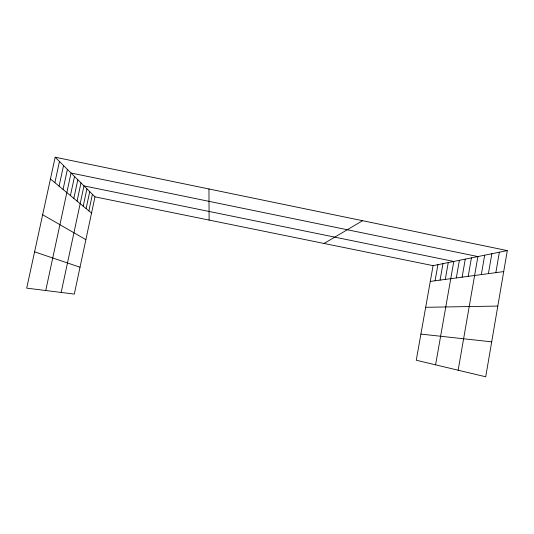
<?xml version="1.0" encoding="UTF-8"?>
<svg xmlns="http://www.w3.org/2000/svg" width="534" height="534" viewBox="0 0 534 534"><rect width="100%" height="100%" fill="white"/><g stroke="black" fill="none" stroke-linecap="round" stroke-linejoin="round"><path stroke-width="0.8" d="M507.3 250.6L485.72 376.79L416.253 360.236L433.087 265.652L507.3 250.6L55.169 157.21L26.7 288.14L74.306 294.087L94.985 196.859L55.169 157.21M488.403 273.642L491.834 253.737M495.852 272.647L499.363 252.208M468.211 276.345L471.435 257.875M458.145 370.222L477.903 256.56L71.049 173.023L45.73 290.516M481.334 274.589L484.692 255.185M435.584 364.842L453.787 261.453L83.971 185.892L61.176 292.445M456.303 277.94L459.4 260.312M462.117 277.166L465.274 259.123M435.063 280.784L437.927 264.67M440.063 280.116L442.98 263.642M445.283 279.416L448.26 262.574M77.076 201.084L80.974 182.908M83.211 206.171L86.915 188.829M86.114 208.58L89.732 191.626M88.884 210.877L92.415 194.303M63.059 189.457L67.397 169.385M70.421 195.557L74.526 176.487M73.832 198.388L77.824 179.771M54.875 182.668L59.468 161.495M59.08 186.152L63.539 165.547M324.038 243.464L362.613 220.709M430.277 281.425L503.709 271.592M425.671 307.304L497.815 306.075M420.905 334.097L491.701 341.84M94.985 196.859L433.087 265.652M34.59 251.861L80.027 267.207M42.66 214.748L85.881 239.666M50.436 178.983L91.534 213.073M208.954 188.976L209.114 220.081"/></g></svg>
